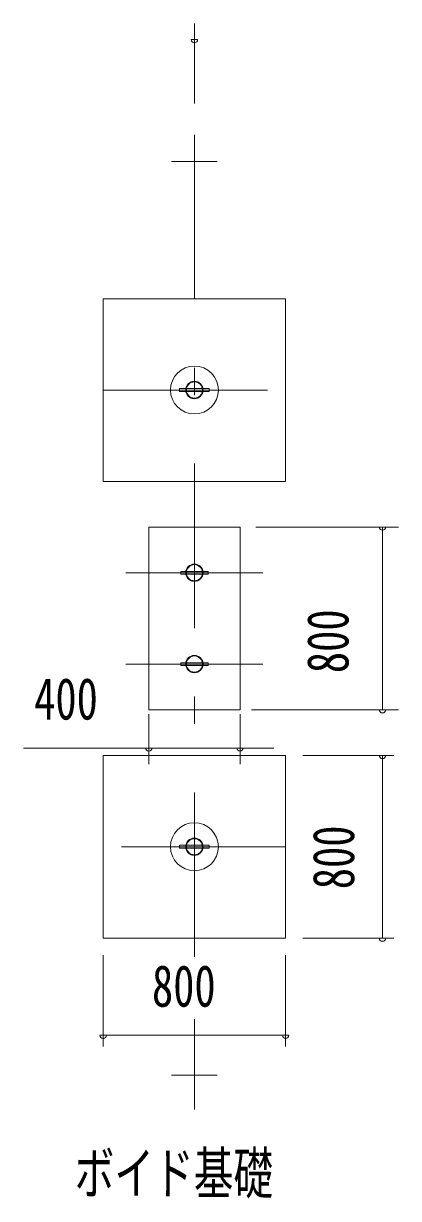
# Model space of a CAD drawing. Units: millimetres, scale not verified. Extents: x -37128 to 37128, y -29862 to 29862.
# Drawn here: x -23799 to -22155, y 3835 to 8980 of the extents above; entities that cross this region are included whole.
import ezdxf
from ezdxf.enums import TextEntityAlignment as Align

# ---------------------------------------------------------------- set-up
doc = ezdxf.new("R2010")
doc.units = ezdxf.units.MM
doc.header["$LTSCALE"] = 60
doc.linetypes.add('USER3', pattern=[24, 12, -5, 2, -5])
for name, color, linetype, lineweight in [('0-2_1-0BOLD', 7, 'Continuous', 18), ('0-3_1-2CENTER', 3, 'USER3', 18), ('0-5_1-5DIM', 3, 'Continuous', 18)]:
    doc.layers.add(name, color=color, linetype=linetype, lineweight=lineweight)
doc.styles.add('ＭＳ ゴシック', font='')
doc.styles.get('ＭＳ ゴシック').set_extended_font_data('MS Gothic')

msp = doc.modelspace()

# ---------------------------------------------------------------- linework, layer by layer
at = {"layer": '0-2_1-0BOLD'}
for p, q in [((-23149.67, 8374.86), (-22949.67, 8374.86)), ((-23084.42, 7381.36), (-23014.93, 7381.36)), ((-23014.93, 7368.36), (-23084.42, 7368.36)), ((-23012.08, 7381.36), (-22984.68, 7381.36)), ((-23249.67, 6774.86), (-22849.67, 6774.86)), ((-23249.67, 6374.86), (-23249.67, 6774.86)), ((-22849.67, 6774.86), (-22849.67, 6374.86)), ((-23109.67, 6568.86), (-23109.67, 6580.86)), ((-23109.67, 6580.86), (-23087.35, 6580.86)), ((-23109.67, 6568.86), (-23087.35, 6568.86)), ((-23084.51, 6580.86), (-23014.84, 6580.86)), ((-23084.51, 6568.86), (-23014.84, 6568.86)), ((-23012, 6580.86), (-22989.67, 6580.86)), ((-23012, 6568.86), (-22989.67, 6568.86)), ((-22989.67, 6568.86), (-22989.67, 6580.86)), ((-23249.67, 6374.86), (-23249.67, 5974.86)), ((-22849.67, 5974.86), (-22849.67, 6374.86)), ((-23109.67, 6180.86), (-23109.67, 6168.86)), ((-23109.67, 6180.86), (-23087.35, 6180.86)), ((-23084.51, 6180.86), (-23014.84, 6180.86)), ((-23012, 6180.86), (-22989.67, 6180.86)), ((-22989.67, 6180.86), (-22989.67, 6168.86)), ((-23109.67, 6168.86), (-23087.35, 6168.86)), ((-23084.51, 6168.86), (-23014.84, 6168.86)), ((-23012, 6168.86), (-22989.67, 6168.86)), ((-23249.67, 5974.86), (-22849.67, 5974.86)), ((-23084.42, 5381.36), (-23014.93, 5381.36)), ((-23014.93, 5368.36), (-23084.42, 5368.36)), ((-23012.08, 5381.36), (-22984.68, 5381.36)), ((-22949.67, 4374.86), (-23149.67, 4374.86))]:
    msp.add_line(p, q, dxfattribs=at)
for points in [[(-22649.68, 6974.86), (-22649.68, 7774.86), (-23449.67, 7774.86), (-23449.67, 6974.86)], [(-22649.68, 4974.86), (-22649.68, 5774.86), (-23449.67, 5774.86), (-23449.67, 4974.86)]]:
    msp.add_lwpolyline(points, close=True, dxfattribs=at)
for points in [[(-23087.27, 7368.36), (-23114.67, 7368.36), (-23114.67, 7381.36), (-23087.27, 7381.36)], [(-22984.68, 7381.36), (-22984.68, 7368.36), (-23012.08, 7368.36)], [(-23087.27, 5368.36), (-23114.67, 5368.36), (-23114.67, 5381.36), (-23087.27, 5381.36)], [(-22984.68, 5381.36), (-22984.68, 5368.36), (-23012.08, 5368.36)]]:
    msp.add_lwpolyline(points, dxfattribs=at)
for centre, radius in [((-23049.67, 7374.86), 105), ((-23049.67, 7374.86), 38.15), ((-23049.67, 7374.86), 35.35), ((-23049.67, 6574.86), 38.15), ((-23049.67, 6574.86), 35.35), ((-23049.67, 6174.86), 38.15), ((-23049.67, 6174.86), 35.35), ((-23049.67, 5374.86), 105), ((-23049.67, 5374.86), 38.15), ((-23049.67, 5374.86), 35.35)]:
    msp.add_circle(centre, radius, dxfattribs=at)
at = {"layer": '0-3_1-2CENTER'}
for p, q in [((-23049.67, 4892.73), (-23049.67, 8524.86)), ((-23449.67, 7374.86), (-22649.67, 7374.86)), ((-23349.67, 6574.86), (-22749.67, 6574.86)), ((-23349.67, 6174.86), (-22749.67, 6174.86)), ((-22649.67, 5374.86), (-23449.67, 5374.86)), ((-23049.67, 4619.86), (-23049.67, 4224.86))]:
    msp.add_line(p, q, dxfattribs=at)
at = {"layer": '0-5_1-5DIM'}
for p, q in [((-23049.67, 8629.86), (-23049.67, 8979.86)), ((-23035.67, 8909.86), (-23063.67, 8909.86)), ((-22154.67, 6774.86), (-22779.67, 6774.86)), ((-22210.67, 6774.86), (-22238.67, 6774.86)), ((-22224.67, 5974.86), (-22224.67, 6774.86)), ((-22154.67, 5974.86), (-22799.67, 5974.86)), ((-22210.67, 5974.86), (-22238.67, 5974.86)), ((-23249.68, 5737.2), (-23249.68, 5956.12)), ((-22849.67, 5737.2), (-22849.67, 5956.12)), ((-23249.68, 5807.2), (-23799.18, 5807.2)), ((-23235.68, 5807.2), (-23263.68, 5807.2)), ((-22849.67, 5807.2), (-23249.68, 5807.2)), ((-22835.67, 5807.2), (-22863.67, 5807.2)), ((-22849.67, 5807.2), (-22700.77, 5807.2)), ((-22174.68, 5774.86), (-22574.68, 5774.86)), ((-22210.68, 5774.85), (-22238.68, 5774.85)), ((-22224.68, 4974.86), (-22224.68, 5774.86)), ((-22574.68, 4974.86), (-22174.68, 4974.86)), ((-22210.68, 4974.86), (-22238.68, 4974.86)), ((-23449.67, 4899.86), (-23449.67, 4499.85)), ((-22649.68, 4499.85), (-22649.68, 4899.86)), ((-23435.67, 4549.85), (-23463.67, 4549.85)), ((-23449.67, 4549.85), (-22649.68, 4549.85)), ((-22635.68, 4549.85), (-22663.68, 4549.85))]:
    msp.add_line(p, q, dxfattribs=at)
for centre in [(-23049.67, 8909.86), (-22224.67, 6774.86), (-22224.67, 5974.86), (-23249.68, 5807.2), (-22849.67, 5807.2), (-22224.68, 5774.85), (-22224.68, 4974.86), (-23449.67, 4549.85), (-22649.68, 4549.85)]:
    msp.add_arc(centre, 14, 180, 0, dxfattribs=at)

# ---------------------------------------------------------------- texts
at = {"layer": '0-5_1-5DIM', "color": 7, "style": 'ＭＳ ゴシック', "width": 0.75}
for p in [(-22319.54, 6135.11), (-22294.68, 5188.86)]:
    msp.add_text('800', height=182.3, rotation=90, dxfattribs=at).set_placement(p, align=Align.BOTTOM_LEFT)
at = {"layer": '0-5_1-5DIM', "color": 7, "style": 'ＭＳ ゴシック'}
for s, width, p in [('400', 0.75, (-23752.1, 5877.2)), ('800', 0.75, (-23235.68, 4619.85)), ('ボイド基礎', 0.7, (-23574.67, 3799.73))]:
    msp.add_text(s, height=182.3, dxfattribs=dict(at, width=width)).set_placement(p, align=Align.BOTTOM_LEFT)

doc.saveas('drawing.dxf')
